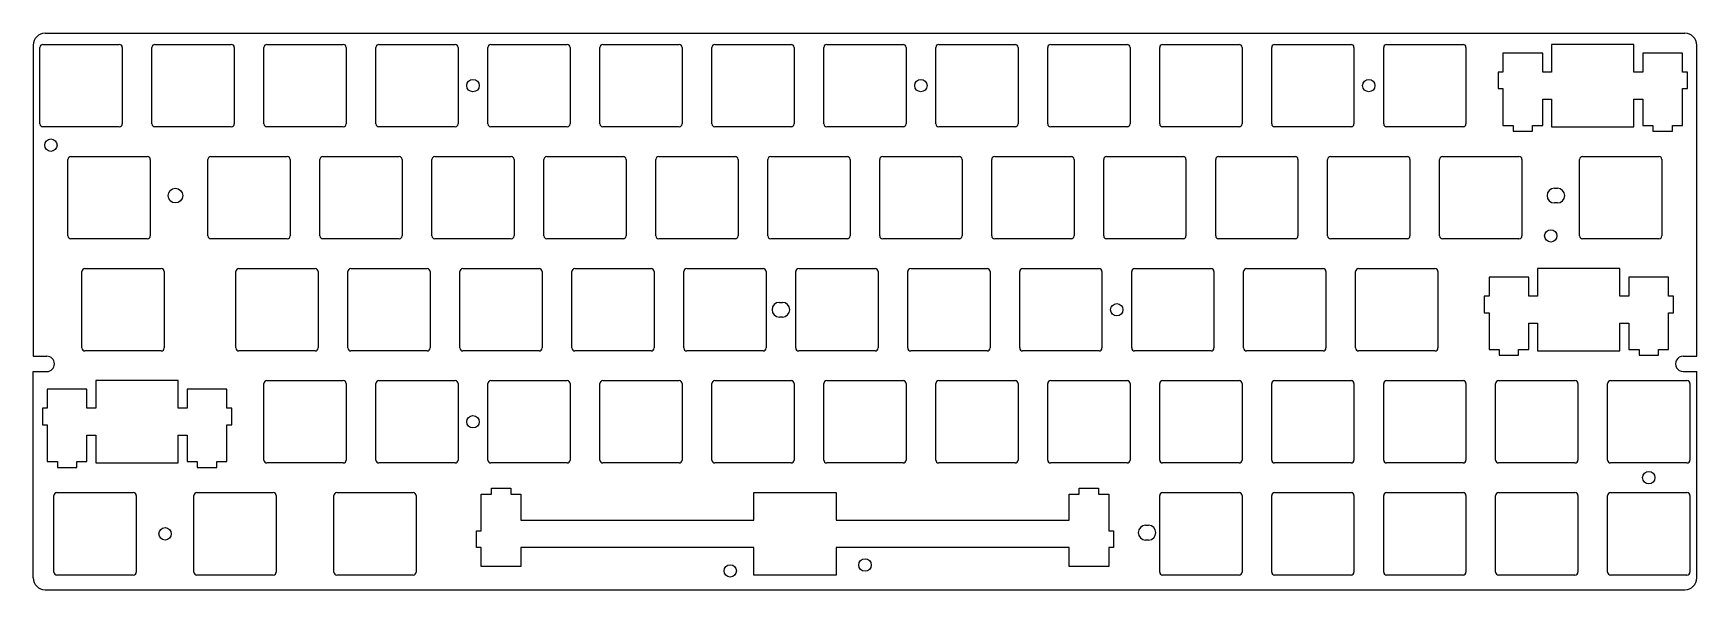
# Model space of a CAD drawing. Header units: millimetres. Extents: x 1 to 284, y 0 to 95.
import ezdxf

# ---------------------------------------------------------------- set-up
doc = ezdxf.new("R2010")
doc.units = ezdxf.units.MM
doc.linetypes.add('Continuous2', pattern=[0])

msp = doc.modelspace()

# ---------------------------------------------------------------- linework, layer by layer
at = {"color": 176, "linetype": 'Continuous2', "lineweight": -3, "true_color": 0x000080}
for p, q in [((3, 94.6), (282, 94.6)), ((1, 92.6), (1, 39.7)), ((2.14, 79.2), (2.14, 92.2)), ((2.64, 92.7), (15.64, 92.7)), ((16.14, 92.2), (16.14, 79.2)), ((21.19, 79.2), (21.19, 92.2)), ((21.69, 92.7), (34.69, 92.7)), ((35.19, 92.2), (35.19, 79.2)), ((40.24, 79.2), (40.24, 92.2)), ((40.74, 92.7), (53.74, 92.7)), ((54.24, 92.2), (54.24, 79.2)), ((59.29, 79.2), (59.29, 92.2)), ((59.79, 92.7), (72.79, 92.7)), ((73.29, 92.2), (73.29, 79.2)), ((78.34, 79.2), (78.34, 92.2)), ((78.84, 92.7), (91.84, 92.7)), ((92.34, 92.2), (92.34, 79.2)), ((97.39, 79.2), (97.39, 92.2)), ((97.89, 92.7), (110.89, 92.7)), ((111.39, 92.2), (111.39, 79.2)), ((116.44, 79.2), (116.44, 92.2)), ((116.94, 92.7), (129.94, 92.7)), ((130.44, 92.2), (130.44, 79.2)), ((135.49, 79.2), (135.49, 92.2)), ((135.99, 92.7), (148.99, 92.7)), ((149.49, 92.2), (149.49, 79.2)), ((154.54, 79.2), (154.54, 92.2)), ((155.04, 92.7), (168.04, 92.7)), ((168.54, 92.2), (168.54, 79.2)), ((173.59, 79.2), (173.59, 92.2)), ((174.09, 92.7), (187.09, 92.7)), ((187.59, 92.2), (187.59, 79.2)), ((192.64, 79.2), (192.64, 92.2)), ((193.14, 92.7), (206.14, 92.7)), ((206.64, 92.2), (206.64, 79.2)), ((211.69, 79.2), (211.69, 92.2)), ((212.19, 92.7), (225.19, 92.7)), ((225.69, 92.2), (225.69, 79.2)), ((230.74, 79.2), (230.74, 92.2)), ((231.24, 92.7), (244.24, 92.7)), ((244.74, 92.2), (244.74, 79.2)), ((257.79, 91.23), (251.04, 91.23)), ((251.04, 91.23), (251.04, 88)), ((257.79, 88), (257.79, 91.23)), ((259.31, 92.7), (259.31, 88)), ((273.31, 92.7), (259.31, 92.7)), ((273.31, 88), (273.31, 92.7)), ((281.59, 91.23), (274.84, 91.23)), ((274.84, 91.23), (274.84, 88)), ((281.59, 88), (281.59, 91.23)), ((284, 39.7), (284, 92.6)), ((251.04, 88), (250.22, 88)), ((250.22, 88), (250.22, 85.2)), ((259.31, 88), (257.79, 88)), ((274.84, 88), (273.31, 88)), ((282.41, 88), (281.59, 88)), ((282.41, 85.2), (282.41, 88)), ((250.22, 85.2), (251.04, 85.2)), ((251.04, 85.2), (251.04, 78.93)), ((281.59, 78.93), (281.59, 85.2)), ((281.59, 85.2), (282.41, 85.2)), ((257.79, 78.93), (257.79, 83.4)), ((257.79, 83.4), (259.31, 83.4)), ((259.31, 83.4), (259.31, 78.7)), ((273.31, 78.7), (273.31, 83.4)), ((273.31, 83.4), (274.84, 83.4)), ((274.84, 83.4), (274.84, 78.93)), ((15.64, 78.7), (2.64, 78.7)), ((34.69, 78.7), (21.69, 78.7)), ((53.74, 78.7), (40.74, 78.7)), ((72.79, 78.7), (59.79, 78.7)), ((91.84, 78.7), (78.84, 78.7)), ((110.89, 78.7), (97.89, 78.7)), ((129.94, 78.7), (116.94, 78.7)), ((148.99, 78.7), (135.99, 78.7)), ((168.04, 78.7), (155.04, 78.7)), ((187.09, 78.7), (174.09, 78.7)), ((206.14, 78.7), (193.14, 78.7)), ((225.19, 78.7), (212.19, 78.7)), ((244.24, 78.7), (231.24, 78.7)), ((251.04, 78.93), (252.76, 78.93)), ((252.76, 78.93), (252.76, 77.95)), ((252.76, 77.95), (256.06, 77.95)), ((256.06, 77.95), (256.06, 78.93)), ((256.06, 78.93), (257.79, 78.93)), ((259.31, 78.7), (273.31, 78.7)), ((274.84, 78.93), (276.56, 78.93)), ((276.56, 78.93), (276.56, 77.95)), ((276.56, 77.95), (279.86, 77.95)), ((279.86, 77.95), (279.86, 78.93)), ((279.86, 78.93), (281.59, 78.93)), ((7.4, 73.65), (20.4, 73.65)), ((31.21, 73.65), (44.21, 73.65)), ((50.26, 73.65), (63.26, 73.65)), ((69.31, 73.65), (82.31, 73.65)), ((88.36, 73.65), (101.36, 73.65)), ((107.41, 73.65), (120.41, 73.65)), ((126.46, 73.65), (139.46, 73.65)), ((145.51, 73.65), (158.51, 73.65)), ((164.56, 73.65), (177.56, 73.65)), ((183.61, 73.65), (196.61, 73.65)), ((202.66, 73.65), (215.66, 73.65)), ((221.71, 73.65), (234.71, 73.65)), ((240.76, 73.65), (253.76, 73.65)), ((264.57, 73.65), (277.57, 73.65)), ((6.9, 60.15), (6.9, 73.15)), ((20.9, 73.15), (20.9, 60.15)), ((30.71, 60.15), (30.71, 73.15)), ((44.71, 73.15), (44.71, 60.15)), ((49.76, 60.15), (49.76, 73.15)), ((63.76, 73.15), (63.76, 60.15)), ((68.81, 60.15), (68.81, 73.15)), ((82.81, 73.15), (82.81, 60.15)), ((87.86, 60.15), (87.86, 73.15)), ((101.86, 73.15), (101.86, 60.15)), ((106.91, 60.15), (106.91, 73.15)), ((120.91, 73.15), (120.91, 60.15)), ((125.96, 60.15), (125.96, 73.15)), ((139.96, 73.15), (139.96, 60.15)), ((145.01, 60.15), (145.01, 73.15)), ((159.01, 73.15), (159.01, 60.15)), ((164.06, 60.15), (164.06, 73.15)), ((178.06, 73.15), (178.06, 60.15)), ((183.11, 60.15), (183.11, 73.15)), ((197.11, 73.15), (197.11, 60.15)), ((202.16, 60.15), (202.16, 73.15)), ((216.16, 73.15), (216.16, 60.15)), ((221.21, 60.15), (221.21, 73.15)), ((235.21, 73.15), (235.21, 60.15)), ((240.26, 60.15), (240.26, 73.15)), ((254.26, 73.15), (254.26, 60.15)), ((264.07, 60.15), (264.07, 73.15)), ((278.07, 73.15), (278.07, 60.15)), ((259.79, 68.25), (260.29, 68.25)), ((260.29, 65.75), (259.79, 65.75)), ((20.4, 59.65), (7.4, 59.65)), ((44.21, 59.65), (31.21, 59.65)), ((63.26, 59.65), (50.26, 59.65)), ((82.31, 59.65), (69.31, 59.65)), ((101.36, 59.65), (88.36, 59.65)), ((120.41, 59.65), (107.41, 59.65)), ((139.46, 59.65), (126.46, 59.65)), ((158.51, 59.65), (145.51, 59.65)), ((177.56, 59.65), (164.56, 59.65)), ((196.61, 59.65), (183.61, 59.65)), ((215.66, 59.65), (202.66, 59.65)), ((234.71, 59.65), (221.71, 59.65)), ((253.76, 59.65), (240.76, 59.65)), ((277.57, 59.65), (264.57, 59.65)), ((9.28, 41.1), (9.28, 54.1)), ((9.78, 54.6), (22.78, 54.6)), ((23.28, 54.1), (23.28, 41.1)), ((35.47, 41.1), (35.47, 54.1)), ((35.97, 54.6), (48.97, 54.6)), ((49.47, 54.1), (49.47, 41.1)), ((54.52, 41.1), (54.52, 54.1)), ((55.02, 54.6), (68.02, 54.6)), ((68.52, 54.1), (68.52, 41.1)), ((73.57, 41.1), (73.57, 54.1)), ((74.07, 54.6), (87.07, 54.6)), ((87.57, 54.1), (87.57, 41.1)), ((92.62, 41.1), (92.62, 54.1)), ((93.12, 54.6), (106.12, 54.6)), ((106.62, 54.1), (106.62, 41.1)), ((111.67, 41.1), (111.67, 54.1)), ((112.17, 54.6), (125.17, 54.6)), ((125.67, 54.1), (125.67, 41.1)), ((130.72, 41.1), (130.72, 54.1)), ((131.22, 54.6), (144.22, 54.6)), ((144.72, 54.1), (144.72, 41.1)), ((149.77, 41.1), (149.77, 54.1)), ((150.27, 54.6), (163.27, 54.6)), ((163.77, 54.1), (163.77, 41.1)), ((168.82, 41.1), (168.82, 54.1)), ((169.32, 54.6), (182.32, 54.6)), ((182.82, 54.1), (182.82, 41.1)), ((187.87, 41.1), (187.87, 54.1)), ((188.37, 54.6), (201.37, 54.6)), ((201.87, 54.1), (201.87, 41.1)), ((206.92, 41.1), (206.92, 54.1)), ((207.42, 54.6), (220.42, 54.6)), ((220.92, 54.1), (220.92, 41.1)), ((225.97, 41.1), (225.97, 54.1)), ((226.47, 54.6), (239.47, 54.6)), ((239.97, 54.1), (239.97, 41.1)), ((256.93, 54.6), (256.93, 49.9)), ((270.93, 54.6), (256.93, 54.6)), ((270.93, 49.9), (270.93, 54.6)), ((255.41, 53.13), (248.66, 53.13)), ((248.66, 53.13), (248.66, 49.9)), ((255.41, 49.9), (255.41, 53.13)), ((279.21, 53.13), (272.46, 53.13)), ((272.46, 53.13), (272.46, 49.9)), ((279.21, 49.9), (279.21, 53.13)), ((127.94, 48.85), (128.44, 48.85)), ((248.66, 49.9), (247.83, 49.9)), ((247.83, 49.9), (247.83, 47.1)), ((256.93, 49.9), (255.41, 49.9)), ((272.46, 49.9), (270.93, 49.9)), ((280.03, 49.9), (279.21, 49.9)), ((280.03, 47.1), (280.03, 49.9)), ((128.44, 46.35), (127.94, 46.35)), ((247.83, 47.1), (248.66, 47.1)), ((248.66, 47.1), (248.66, 40.83)), ((255.41, 40.83), (255.41, 45.3)), ((255.41, 45.3), (256.93, 45.3)), ((256.93, 45.3), (256.93, 40.6)), ((270.93, 40.6), (270.93, 45.3)), ((270.93, 45.3), (272.46, 45.3)), ((272.46, 45.3), (272.46, 40.83)), ((279.21, 40.83), (279.21, 47.1)), ((279.21, 47.1), (280.03, 47.1)), ((1, 39.7), (3.3, 39.7)), ((22.78, 40.6), (9.78, 40.6)), ((48.97, 40.6), (35.97, 40.6)), ((68.02, 40.6), (55.02, 40.6)), ((87.07, 40.6), (74.07, 40.6)), ((106.12, 40.6), (93.12, 40.6)), ((125.17, 40.6), (112.17, 40.6)), ((144.22, 40.6), (131.22, 40.6)), ((163.27, 40.6), (150.27, 40.6)), ((182.32, 40.6), (169.32, 40.6)), ((201.37, 40.6), (188.37, 40.6)), ((220.42, 40.6), (207.42, 40.6)), ((239.47, 40.6), (226.47, 40.6)), ((248.66, 40.83), (250.38, 40.83)), ((250.38, 40.83), (250.38, 39.85)), ((250.38, 39.85), (253.68, 39.85)), ((253.68, 39.85), (253.68, 40.83)), ((253.68, 40.83), (255.41, 40.83)), ((256.93, 40.6), (270.93, 40.6)), ((272.46, 40.83), (274.18, 40.83)), ((274.18, 40.83), (274.18, 39.85)), ((274.18, 39.85), (277.48, 39.85)), ((277.48, 39.85), (277.48, 40.83)), ((277.48, 40.83), (279.21, 40.83)), ((281.68, 39.7), (284, 39.7)), ((1, 2), (1, 37.1)), ((1, 37.1), (3.3, 37.1)), ((281.68, 37.1), (284, 37.1)), ((284, 2), (284, 37.1)), ((10.14, 34.08), (3.39, 34.08)), ((3.39, 34.08), (3.39, 30.85)), ((10.14, 30.85), (10.14, 34.08)), ((11.66, 35.55), (11.66, 30.85)), ((25.66, 35.55), (11.66, 35.55)), ((25.66, 30.85), (25.66, 35.55)), ((33.94, 34.08), (27.19, 34.08)), ((27.19, 34.08), (27.19, 30.85)), ((33.94, 30.85), (33.94, 34.08)), ((40.24, 22.05), (40.24, 35.05)), ((40.74, 35.55), (53.74, 35.55)), ((54.24, 35.05), (54.24, 22.05)), ((59.29, 22.05), (59.29, 35.05)), ((59.79, 35.55), (72.79, 35.55)), ((73.29, 35.05), (73.29, 22.05)), ((78.34, 22.05), (78.34, 35.05)), ((78.84, 35.55), (91.84, 35.55)), ((92.34, 35.05), (92.34, 22.05)), ((97.39, 22.05), (97.39, 35.05)), ((97.89, 35.55), (110.89, 35.55)), ((111.39, 35.05), (111.39, 22.05)), ((116.44, 22.05), (116.44, 35.05)), ((116.94, 35.55), (129.94, 35.55)), ((130.44, 35.05), (130.44, 22.05)), ((135.49, 22.05), (135.49, 35.05)), ((135.99, 35.55), (148.99, 35.55)), ((149.49, 35.05), (149.49, 22.05)), ((154.54, 22.05), (154.54, 35.05)), ((155.04, 35.55), (168.04, 35.55)), ((168.54, 35.05), (168.54, 22.05)), ((173.59, 22.05), (173.59, 35.05)), ((174.09, 35.55), (187.09, 35.55)), ((187.59, 35.05), (187.59, 22.05)), ((192.64, 22.05), (192.64, 35.05)), ((193.14, 35.55), (206.14, 35.55)), ((206.64, 35.05), (206.64, 22.05)), ((211.69, 22.05), (211.69, 35.05)), ((212.19, 35.55), (225.19, 35.55)), ((225.69, 35.05), (225.69, 22.05)), ((230.74, 22.05), (230.74, 35.05)), ((231.24, 35.55), (244.24, 35.55)), ((244.74, 35.05), (244.74, 22.05)), ((249.79, 22.05), (249.79, 35.05)), ((250.29, 35.55), (263.29, 35.55)), ((263.79, 35.05), (263.79, 22.05)), ((268.84, 22.05), (268.84, 35.05)), ((269.34, 35.55), (282.34, 35.55)), ((282.84, 35.05), (282.84, 22.05)), ((3.39, 30.85), (2.57, 30.85)), ((2.57, 30.85), (2.57, 28.05)), ((11.66, 30.85), (10.14, 30.85)), ((27.19, 30.85), (25.66, 30.85)), ((34.76, 30.85), (33.94, 30.85)), ((34.76, 28.05), (34.76, 30.85)), ((2.57, 28.05), (3.39, 28.05)), ((3.39, 28.05), (3.39, 21.78)), ((10.14, 21.78), (10.14, 26.25)), ((10.14, 26.25), (11.66, 26.25)), ((11.66, 26.25), (11.66, 21.55)), ((25.66, 21.55), (25.66, 26.25)), ((25.66, 26.25), (27.19, 26.25)), ((27.19, 26.25), (27.19, 21.78)), ((33.94, 21.78), (33.94, 28.05)), ((33.94, 28.05), (34.76, 28.05)), ((3.39, 21.78), (5.11, 21.78)), ((5.11, 21.78), (5.11, 20.8)), ((5.11, 20.8), (8.42, 20.8)), ((8.42, 20.8), (8.42, 21.78)), ((8.42, 21.78), (10.14, 21.78)), ((11.66, 21.55), (25.66, 21.55)), ((27.19, 21.78), (28.91, 21.78)), ((28.91, 21.78), (28.91, 20.8)), ((28.91, 20.8), (32.21, 20.8)), ((32.21, 20.8), (32.21, 21.78)), ((32.21, 21.78), (33.94, 21.78)), ((53.74, 21.55), (40.74, 21.55)), ((72.79, 21.55), (59.79, 21.55)), ((91.84, 21.55), (78.84, 21.55)), ((110.89, 21.55), (97.89, 21.55)), ((129.94, 21.55), (116.94, 21.55)), ((148.99, 21.55), (135.99, 21.55)), ((168.04, 21.55), (155.04, 21.55)), ((187.09, 21.55), (174.09, 21.55)), ((206.14, 21.55), (193.14, 21.55)), ((225.19, 21.55), (212.19, 21.55)), ((244.24, 21.55), (231.24, 21.55)), ((263.29, 21.55), (250.29, 21.55)), ((282.34, 21.55), (269.34, 21.55)), ((78.93, 16.27), (78.93, 17.25)), ((78.93, 17.25), (82.23, 17.25)), ((82.23, 17.25), (82.23, 16.27)), ((178.93, 16.27), (178.93, 17.25)), ((178.93, 17.25), (182.23, 17.25)), ((182.23, 17.25), (182.23, 16.27)), ((4.52, 3), (4.52, 16)), ((5.02, 16.5), (18.02, 16.5)), ((18.52, 16), (18.52, 3)), ((28.33, 3), (28.33, 16)), ((28.83, 16.5), (41.83, 16.5)), ((42.33, 16), (42.33, 3)), ((52.14, 3), (52.14, 16)), ((52.64, 16.5), (65.64, 16.5)), ((66.14, 16), (66.14, 3)), ((77.21, 10), (77.21, 16.27)), ((77.21, 16.27), (78.93, 16.27)), ((82.23, 16.27), (83.96, 16.27)), ((83.96, 16.27), (83.96, 11.8)), ((123.58, 11.8), (123.58, 16.5)), ((123.58, 16.5), (137.58, 16.5)), ((137.58, 16.5), (137.58, 11.8)), ((177.21, 11.8), (177.21, 16.27)), ((177.21, 16.27), (178.93, 16.27)), ((182.23, 16.27), (183.96, 16.27)), ((183.96, 16.27), (183.96, 10)), ((192.64, 3), (192.64, 16)), ((193.14, 16.5), (206.14, 16.5)), ((206.64, 16), (206.64, 3)), ((211.69, 3), (211.69, 16)), ((212.19, 16.5), (225.19, 16.5)), ((225.69, 16), (225.69, 3)), ((230.74, 3), (230.74, 16)), ((231.24, 16.5), (244.24, 16.5)), ((244.74, 16), (244.74, 3)), ((249.79, 3), (249.79, 16)), ((250.29, 16.5), (263.29, 16.5)), ((263.79, 16), (263.79, 3)), ((268.84, 3), (268.84, 16)), ((269.34, 16.5), (282.34, 16.5)), ((282.84, 16), (282.84, 3)), ((83.96, 11.8), (123.58, 11.8)), ((137.58, 11.8), (177.21, 11.8)), ((76.38, 7.2), (76.38, 10)), ((76.38, 10), (77.21, 10)), ((183.96, 10), (184.78, 10)), ((184.78, 10), (184.78, 7.2)), ((190.24, 10.95), (190.74, 10.95)), ((77.21, 7.2), (76.38, 7.2)), ((77.21, 3.97), (77.21, 7.2)), ((123.58, 7.2), (83.96, 7.2)), ((83.96, 7.2), (83.96, 3.97)), ((123.58, 2.5), (123.58, 7.2)), ((177.21, 7.2), (137.58, 7.2)), ((137.58, 7.2), (137.58, 2.5)), ((177.21, 3.97), (177.21, 7.2)), ((184.78, 7.2), (183.96, 7.2)), ((183.96, 7.2), (183.96, 3.97)), ((190.74, 8.45), (190.24, 8.45)), ((83.96, 3.97), (77.21, 3.97)), ((183.96, 3.97), (177.21, 3.97)), ((3, 0), (282, 0)), ((18.02, 2.5), (5.02, 2.5)), ((41.83, 2.5), (28.83, 2.5)), ((65.64, 2.5), (52.64, 2.5)), ((137.58, 2.5), (123.58, 2.5)), ((206.14, 2.5), (193.14, 2.5)), ((225.19, 2.5), (212.19, 2.5)), ((244.24, 2.5), (231.24, 2.5)), ((263.29, 2.5), (250.29, 2.5)), ((282.34, 2.5), (269.34, 2.5))]:
    msp.add_line(p, q, dxfattribs=at)
for centre, radius in [((75.81, 85.7), 1.05), ((152.01, 85.7), 1.05), ((228.21, 85.7), 1.05), ((4, 75.58), 1.05), ((25.19, 67), 1.25), ((259.17, 60.15), 1.05), ((185.34, 47.6), 1.05), ((75.81, 28.55), 1.05), ((275.84, 19.05), 1.05), ((23.42, 9.5), 1.05), ((119.58, 3.2), 1.05), ((142.5, 4.2), 1.05)]:
    msp.add_circle(centre, radius, dxfattribs=at)
for centre, radius, start, end in [((3, 92.6), 2, 90, 180), ((282, 92.6), 2, 0, 90), ((2.64, 92.2), 0.5, 90, 180), ((15.64, 92.2), 0.5, 0, 90), ((21.69, 92.2), 0.5, 90, 180), ((34.69, 92.2), 0.5, 0, 90), ((40.74, 92.2), 0.5, 90, 180), ((53.74, 92.2), 0.5, 0, 90), ((59.79, 92.2), 0.5, 90, 180), ((72.79, 92.2), 0.5, 0, 90), ((78.84, 92.2), 0.5, 90, 180), ((91.84, 92.2), 0.5, 0, 90), ((97.89, 92.2), 0.5, 90, 180), ((110.89, 92.2), 0.5, 0, 90), ((116.94, 92.2), 0.5, 90, 180), ((129.94, 92.2), 0.5, 0, 90), ((135.99, 92.2), 0.5, 90, 180), ((148.99, 92.2), 0.5, 0, 90), ((155.04, 92.2), 0.5, 90, 180), ((168.04, 92.2), 0.5, 0, 90), ((174.09, 92.2), 0.5, 90, 180), ((187.09, 92.2), 0.5, 0, 90), ((193.14, 92.2), 0.5, 90, 180), ((206.14, 92.2), 0.5, 0, 90), ((212.19, 92.2), 0.5, 90, 180), ((225.19, 92.2), 0.5, 0, 90), ((231.24, 92.2), 0.5, 90, 180), ((244.24, 92.2), 0.5, 0, 90), ((2.64, 79.2), 0.5, 180, 270), ((15.64, 79.2), 0.5, 270, 0), ((21.69, 79.2), 0.5, 180, 270), ((34.69, 79.2), 0.5, 270, 0), ((40.74, 79.2), 0.5, 180, 270), ((53.74, 79.2), 0.5, 270, 0), ((59.79, 79.2), 0.5, 180, 270), ((72.79, 79.2), 0.5, 270, 0), ((78.84, 79.2), 0.5, 180, 270), ((91.84, 79.2), 0.5, 270, 0), ((97.89, 79.2), 0.5, 180, 270), ((110.89, 79.2), 0.5, 270, 0), ((116.94, 79.2), 0.5, 180, 270), ((129.94, 79.2), 0.5, 270, 0), ((135.99, 79.2), 0.5, 180, 270), ((148.99, 79.2), 0.5, 270, 0), ((155.04, 79.2), 0.5, 180, 270), ((168.04, 79.2), 0.5, 270, 0), ((174.09, 79.2), 0.5, 180, 270), ((187.09, 79.2), 0.5, 270, 0), ((193.14, 79.2), 0.5, 180, 270), ((206.14, 79.2), 0.5, 270, 0), ((212.19, 79.2), 0.5, 180, 270), ((225.19, 79.2), 0.5, 270, 0), ((231.24, 79.2), 0.5, 180, 270), ((244.24, 79.2), 0.5, 270, 0), ((7.4, 73.15), 0.5, 90, 180), ((20.4, 73.15), 0.5, 0, 90), ((31.21, 73.15), 0.5, 90, 180), ((44.21, 73.15), 0.5, 0, 90), ((50.26, 73.15), 0.5, 90, 180), ((63.26, 73.15), 0.5, 0, 90), ((69.31, 73.15), 0.5, 90, 180), ((82.31, 73.15), 0.5, 0, 90), ((88.36, 73.15), 0.5, 90, 180), ((101.36, 73.15), 0.5, 0, 90), ((107.41, 73.15), 0.5, 90, 180), ((120.41, 73.15), 0.5, 0, 90), ((126.46, 73.15), 0.5, 90, 180), ((139.46, 73.15), 0.5, 0, 90), ((145.51, 73.15), 0.5, 90, 180), ((158.51, 73.15), 0.5, 0, 90), ((164.56, 73.15), 0.5, 90, 180), ((177.56, 73.15), 0.5, 0, 90), ((183.61, 73.15), 0.5, 90, 180), ((196.61, 73.15), 0.5, 0, 90), ((202.66, 73.15), 0.5, 90, 180), ((215.66, 73.15), 0.5, 0, 90), ((221.71, 73.15), 0.5, 90, 180), ((234.71, 73.15), 0.5, 0, 90), ((240.76, 73.15), 0.5, 90, 180), ((253.76, 73.15), 0.5, 0, 90), ((264.57, 73.15), 0.5, 90, 180), ((277.57, 73.15), 0.5, 0, 90), ((259.79, 67), 1.25, 90, 270), ((260.29, 67), 1.25, 270, 90), ((7.4, 60.15), 0.5, 180, 270), ((20.4, 60.15), 0.5, 270, 0), ((31.21, 60.15), 0.5, 180, 270), ((44.21, 60.15), 0.5, 270, 0), ((50.26, 60.15), 0.5, 180, 270), ((63.26, 60.15), 0.5, 270, 0), ((69.31, 60.15), 0.5, 180, 270), ((82.31, 60.15), 0.5, 270, 0), ((88.36, 60.15), 0.5, 180, 270), ((101.36, 60.15), 0.5, 270, 0), ((107.41, 60.15), 0.5, 180, 270), ((120.41, 60.15), 0.5, 270, 0), ((126.46, 60.15), 0.5, 180, 270), ((139.46, 60.15), 0.5, 270, 0), ((145.51, 60.15), 0.5, 180, 270), ((158.51, 60.15), 0.5, 270, 0), ((164.56, 60.15), 0.5, 180, 270), ((177.56, 60.15), 0.5, 270, 0), ((183.61, 60.15), 0.5, 180, 270), ((196.61, 60.15), 0.5, 270, 0), ((202.66, 60.15), 0.5, 180, 270), ((215.66, 60.15), 0.5, 270, 0), ((221.71, 60.15), 0.5, 180, 270), ((234.71, 60.15), 0.5, 270, 0), ((240.76, 60.15), 0.5, 180, 270), ((253.76, 60.15), 0.5, 270, 0), ((264.57, 60.15), 0.5, 180, 270), ((277.57, 60.15), 0.5, 270, 0), ((9.78, 54.1), 0.5, 90, 180), ((22.78, 54.1), 0.5, 0, 90), ((35.97, 54.1), 0.5, 90, 180), ((48.97, 54.1), 0.5, 0, 90), ((55.02, 54.1), 0.5, 90, 180), ((68.02, 54.1), 0.5, 0, 90), ((74.07, 54.1), 0.5, 90, 180), ((87.07, 54.1), 0.5, 0, 90), ((93.12, 54.1), 0.5, 90, 180), ((106.12, 54.1), 0.5, 0, 90), ((112.17, 54.1), 0.5, 90, 180), ((125.17, 54.1), 0.5, 0, 90), ((131.22, 54.1), 0.5, 90, 180), ((144.22, 54.1), 0.5, 0, 90), ((150.27, 54.1), 0.5, 90, 180), ((163.27, 54.1), 0.5, 0, 90), ((169.32, 54.1), 0.5, 90, 180), ((182.32, 54.1), 0.5, 0, 90), ((188.37, 54.1), 0.5, 90, 180), ((201.37, 54.1), 0.5, 0, 90), ((207.42, 54.1), 0.5, 90, 180), ((220.42, 54.1), 0.5, 0, 90), ((226.47, 54.1), 0.5, 90, 180), ((239.47, 54.1), 0.5, 0, 90), ((127.94, 47.6), 1.25, 90, 270), ((128.44, 47.6), 1.25, 270, 90), ((3.3, 38.4), 1.3, 270.0871, 89.9153), ((9.78, 41.1), 0.5, 180, 270), ((22.78, 41.1), 0.5, 270, 0), ((35.97, 41.1), 0.5, 180, 270), ((48.97, 41.1), 0.5, 270, 0), ((55.02, 41.1), 0.5, 180, 270), ((68.02, 41.1), 0.5, 270, 0), ((74.07, 41.1), 0.5, 180, 270), ((87.07, 41.1), 0.5, 270, 0), ((93.12, 41.1), 0.5, 180, 270), ((106.12, 41.1), 0.5, 270, 0), ((112.17, 41.1), 0.5, 180, 270), ((125.17, 41.1), 0.5, 270, 0), ((131.22, 41.1), 0.5, 180, 270), ((144.22, 41.1), 0.5, 270, 0), ((150.27, 41.1), 0.5, 180, 270), ((163.27, 41.1), 0.5, 270, 0), ((169.32, 41.1), 0.5, 180, 270), ((182.32, 41.1), 0.5, 270, 0), ((188.37, 41.1), 0.5, 180, 270), ((201.37, 41.1), 0.5, 270, 0), ((207.42, 41.1), 0.5, 180, 270), ((220.42, 41.1), 0.5, 270, 0), ((226.47, 41.1), 0.5, 180, 270), ((239.47, 41.1), 0.5, 270, 0), ((281.68, 38.4), 1.3, 90.0871, 270.3204), ((40.74, 35.05), 0.5, 90, 180), ((53.74, 35.05), 0.5, 0, 90), ((59.79, 35.05), 0.5, 90, 180), ((72.79, 35.05), 0.5, 0, 90), ((78.84, 35.05), 0.5, 90, 180), ((91.84, 35.05), 0.5, 0, 90), ((97.89, 35.05), 0.5, 90, 180), ((110.89, 35.05), 0.5, 0, 90), ((116.94, 35.05), 0.5, 90, 180), ((129.94, 35.05), 0.5, 0, 90), ((135.99, 35.05), 0.5, 90, 180), ((148.99, 35.05), 0.5, 0, 90), ((155.04, 35.05), 0.5, 90, 180), ((168.04, 35.05), 0.5, 0, 90), ((174.09, 35.05), 0.5, 90, 180), ((187.09, 35.05), 0.5, 0, 90), ((193.14, 35.05), 0.5, 90, 180), ((206.14, 35.05), 0.5, 0, 90), ((212.19, 35.05), 0.5, 90, 180), ((225.19, 35.05), 0.5, 0, 90), ((231.24, 35.05), 0.5, 90, 180), ((244.24, 35.05), 0.5, 0, 90), ((250.29, 35.05), 0.5, 90, 180), ((263.29, 35.05), 0.5, 0, 90), ((269.34, 35.05), 0.5, 90, 180), ((282.34, 35.05), 0.5, 0, 90), ((40.74, 22.05), 0.5, 180, 270), ((53.74, 22.05), 0.5, 270, 0), ((59.79, 22.05), 0.5, 180, 270), ((72.79, 22.05), 0.5, 270, 0), ((78.84, 22.05), 0.5, 180, 270), ((91.84, 22.05), 0.5, 270, 0), ((97.89, 22.05), 0.5, 180, 270), ((110.89, 22.05), 0.5, 270, 0), ((116.94, 22.05), 0.5, 180, 270), ((129.94, 22.05), 0.5, 270, 0), ((135.99, 22.05), 0.5, 180, 270), ((148.99, 22.05), 0.5, 270, 0), ((155.04, 22.05), 0.5, 180, 270), ((168.04, 22.05), 0.5, 270, 0), ((174.09, 22.05), 0.5, 180, 270), ((187.09, 22.05), 0.5, 270, 0), ((193.14, 22.05), 0.5, 180, 270), ((206.14, 22.05), 0.5, 270, 0), ((212.19, 22.05), 0.5, 180, 270), ((225.19, 22.05), 0.5, 270, 0), ((231.24, 22.05), 0.5, 180, 270), ((244.24, 22.05), 0.5, 270, 0), ((250.29, 22.05), 0.5, 180, 270), ((263.29, 22.05), 0.5, 270, 0), ((269.34, 22.05), 0.5, 180, 270), ((282.34, 22.05), 0.5, 270, 0), ((5.02, 16), 0.5, 90, 180), ((18.02, 16), 0.5, 0, 90), ((28.83, 16), 0.5, 90, 180), ((41.83, 16), 0.5, 0, 90), ((52.64, 16), 0.5, 90, 180), ((65.64, 16), 0.5, 0, 90), ((193.14, 16), 0.5, 90, 180), ((206.14, 16), 0.5, 0, 90), ((212.19, 16), 0.5, 90, 180), ((225.19, 16), 0.5, 0, 90), ((231.24, 16), 0.5, 90, 180), ((244.24, 16), 0.5, 0, 90), ((250.29, 16), 0.5, 90, 180), ((263.29, 16), 0.5, 0, 90), ((269.34, 16), 0.5, 90, 180), ((282.34, 16), 0.5, 0, 90), ((190.24, 9.7), 1.25, 90, 270), ((190.74, 9.7), 1.25, 270, 90), ((5.02, 3), 0.5, 180, 270), ((18.02, 3), 0.5, 270, 0), ((28.83, 3), 0.5, 180, 270), ((41.83, 3), 0.5, 270, 0), ((52.64, 3), 0.5, 180, 270), ((65.64, 3), 0.5, 270, 0), ((193.14, 3), 0.5, 180, 270), ((206.14, 3), 0.5, 270, 0), ((212.19, 3), 0.5, 180, 270), ((225.19, 3), 0.5, 270, 0), ((231.24, 3), 0.5, 180, 270), ((244.24, 3), 0.5, 270, 0), ((250.29, 3), 0.5, 180, 270), ((263.29, 3), 0.5, 270, 0), ((269.34, 3), 0.5, 180, 270), ((282.34, 3), 0.5, 270, 0), ((3, 2), 2, 180, 270), ((282, 2), 2, 270, 0)]:
    msp.add_arc(centre, radius, start, end, dxfattribs=at)

doc.saveas('drawing.dxf')
